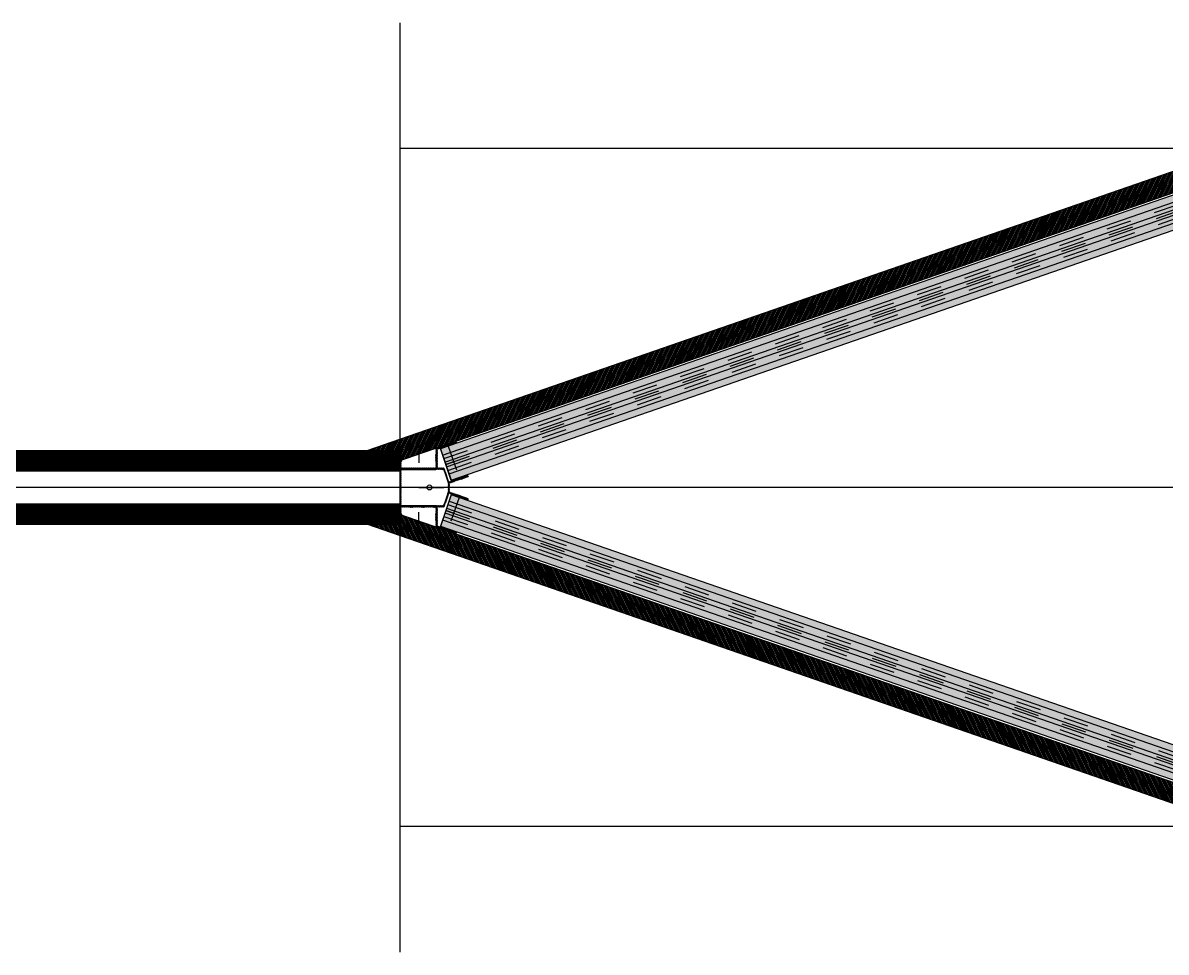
# Model space of a CAD drawing. Header units: millimetres. Extents: x 30 to 130, y 75 to 167.
# Drawn here: x 39.016 to 43.576, y 124.454 to 128.161 of the extents above; entities that cross this region are included whole.
import ezdxf
from ezdxf.enums import TextEntityAlignment as Align

# ---------------------------------------------------------------- set-up
doc = ezdxf.new("R2010")
doc.units = ezdxf.units.MM
doc.header["$LTSCALE"] = 0.05
for name, pattern in [('00 Ground$0$DASHDOT', [25.4, 12.7, -6.35, 0, -6.35]), ('00 Ground$0$DASHDOT2', [12.7, 6.35, -3.175, 0, -3.175]), ('00 Ground$0$HIDDEN', [9.525, 6.35, -3.175])]:
    doc.linetypes.add(name, pattern=pattern)
doc.layers.add('00 Ground$0$A-Panel Interior', color=6, linetype='Continuous', lineweight=0)
doc.layers.add('00 Ground$0$A-Proyecciones', color=252, linetype='Continuous', lineweight=0)
for name, color, linetype in [('00 Ground$0$A-Paneles', 7, 'Continuous'), ('00 Ground$0$E-PERFIL-ALZADO-EJES-GL1', 6, '00 Ground$0$DASHDOT'), ('00 Ground$0$E-PERFIL-ALZADO-GL1', 4, 'Continuous'), ('00 Ground$0$E-PERFIL-ALZADO-TEXTOS-GL1', 6, 'Continuous'), ('00 Ground$0$E-PERFIL-PLANTA-HXL2-EJES', 6, '00 Ground$0$DASHDOT'), ('00 Ground$0$E-PERFIL-PLANTA-HXL6', 2, 'Continuous'), ('00 Ground$0$E-PERFIL-PLANTA-HXL6-TEXTURAS', 6, 'Continuous'), ('00 Ground$0$EJES', 6, 'Continuous')]:
    doc.layers.add(name, color=color, linetype=linetype)
doc.styles.add('00 Ground$0$A10', font='arial.ttf', dxfattribs={"height": 0.1})
pattern_1 = [(45, (-13597.1444, 7821.7855), (-2.24506403, 2.24506403), [])]

# ---------------------------------------------------------------- blocks, each defined once
blk = doc.blocks.new('*U69')
h = blk.add_hatch()
h.set_pattern_fill('ANSI31', color=250)
h.set_pattern_definition(pattern_1)
h.paths.add_polyline_path([(0, 0), (4212.7, 0), (4212.7, 80), (0, 80)])
at = {"layer": '00 Ground$0$A-Paneles', "color": 4}
blk.add_lwpolyline([(0, 0), (4212.7, 0), (4212.7, 80), (0, 80)], close=True, dxfattribs=at)
blk = doc.blocks.new('*U70')
h = blk.add_hatch()
h.set_pattern_fill('ANSI31', color=250)
h.set_pattern_definition(pattern_1)
h.paths.add_polyline_path([(0, 0), (7420, 0), (7420, 80), (0, 80)])
at = {"layer": '00 Ground$0$A-Paneles', "color": 4}
blk.add_lwpolyline([(0, 0), (7420, 0), (7420, 80), (0, 80)], close=True, dxfattribs=at)
blk = doc.blocks.new('*U112')
h = blk.add_hatch()
h.set_pattern_fill('ANSI31', color=250)
h.set_pattern_definition(pattern_1)
h.paths.add_polyline_path([(0, 0), (7420, 0), (7420, 80), (0, 80)])
at = {"layer": '00 Ground$0$A-Paneles', "color": 4}
blk.add_lwpolyline([(0, 0), (7420, 0), (7420, 80), (0, 80)], close=True, dxfattribs=at)
blk = doc.blocks.new('*U114')
h = blk.add_hatch()
h.set_pattern_fill('ANSI31', color=250)
h.set_pattern_definition(pattern_1)
h.paths.add_polyline_path([(0, 0), (4212.7, 0), (4212.7, 80), (0, 80)])
at = {"layer": '00 Ground$0$A-Paneles', "color": 4}
blk.add_lwpolyline([(0, 0), (4212.7, 0), (4212.7, 80), (0, 80)], close=True, dxfattribs=at)
blk = doc.blocks.new('*U61')
at = {"true_color": 0xffffff}
h = blk.add_hatch(color=7, dxfattribs=at)
h.dxf.hatch_style = 1
h.paths.add_polyline_path([(3.8446, 0.066), (3.8446, -0.066), (0, -0.066), (0, 0.066)])
at = {"layer": '00 Ground$0$E-PERFIL-ALZADO-EJES-GL1', "color": 251, "linetype": '00 Ground$0$HIDDEN', "ltscale": 0.05}
for p, q in [((0.033, -0.066), (0.033, 0.066)), ((3.8116, -0.066), (3.8116, 0.066)), ((0, 0.025), (3.8446, 0.025)), ((0, -0.025), (3.8446, -0.025))]:
    blk.add_line(p, q, dxfattribs=at)
at = {"layer": '00 Ground$0$E-PERFIL-ALZADO-EJES-GL1', "color": 251, "linetype": '00 Ground$0$DASHDOT2', "ltscale": 0.05}
blk.add_line((0, 0), (3.8446, 0), dxfattribs=at)
at = {"layer": '00 Ground$0$E-PERFIL-ALZADO-GL1', "color": 6, "ltscale": 0.05}
for p, q in [((0, 0.04), (3.8446, 0.04)), ((0, 0.01), (3.8446, 0.01)), ((0, -0.01), (3.8446, -0.01)), ((0, -0.04), (3.8446, -0.04))]:
    blk.add_line(p, q, dxfattribs=at)
at = {"layer": '00 Ground$0$E-PERFIL-ALZADO-GL1', "ltscale": 0.05}
blk.add_lwpolyline([(3.8446, 0.066), (3.8446, -0.066), (0, -0.066), (0, 0.066)], close=True, dxfattribs=at)
at = {"layer": '00 Ground$0$E-PERFIL-ALZADO-TEXTOS-GL1', "style": '00 Ground$0$A10'}
blk.add_attdef('TIPO_BARRA', text='', height=0.1, dxfattribs=at).set_placement((1.9223, 0.1564), align=Align.MIDDLE_CENTER)
blk = doc.blocks.new('00 Ground$0$HXL61')
at = {"layer": '00 Ground$0$E-PERFIL-PLANTA-HXL6-TEXTURAS'}
h = blk.add_hatch(dxfattribs=at)
h.set_pattern_fill('ANSI31', color=256, scale=0.00061, angle=90)
h.set_pattern_definition([(135, (17.1384045, -41.9100713), (-0.00136948906, -0.00136948906), [])])
edge = h.paths.add_edge_path(flags=16)
edge.add_line((-0.0603, 0.071), (0.0603, 0.071))
edge.add_line((0.0603, 0.071), (0.0613, 0.07))
edge.add_line((0.0613, 0.07), (0.0703, 0.07))
edge.add_arc((0.0703, 0.069), 0.001, 0, 90, ccw=False)
edge.add_line((0.0713, 0.069), (0.0713, -0.0978))
edge.add_arc((0.0703, -0.0978), 0.001, -71.5651, 0, ccw=False)
edge.add_line((0.0706, -0.0987), (0.0158, -0.117))
edge.add_arc((0.0155, -0.116), 0.001, -90, -71.5651, ccw=False)
edge.add_line((0.0155, -0.117), (-0.0155, -0.117))
edge.add_arc((-0.0155, -0.116), 0.001, -108.4349, -90, ccw=False)
edge.add_line((-0.0158, -0.117), (-0.0706, -0.0987))
edge.add_arc((-0.0703, -0.0978), 0.001, 180, 251.5651, ccw=False)
edge.add_line((-0.0713, -0.0978), (-0.0713, 0.069))
edge.add_arc((-0.0703, 0.069), 0.001, 90, 180, ccw=False)
edge.add_line((-0.0703, 0.07), (-0.0613, 0.07))
edge.add_line((-0.0613, 0.07), (-0.0603, 0.071))
edge = h.paths.add_edge_path()
edge.add_line((0.1033, -0.068), (0.0793, -0.068))
edge.add_arc((0.0793, -0.067), 0.001, -180, -90, ccw=False)
edge.add_line((0.0783, -0.067), (0.0783, 0.069))
edge.add_arc((0.0793, 0.069), 0.001, 90, 180, ccw=False)
edge.add_line((0.0793, 0.07), (0.1033, 0.07))
edge.add_line((0.1033, 0.07), (0.1053, 0.068))
edge.add_line((0.1053, 0.068), (0.1313, 0.068))
edge.add_line((0.1313, 0.068), (0.1333, 0.07))
edge.add_line((0.1333, 0.07), (0.1573, 0.07))
edge.add_arc((0.1573, 0.071), 0.001, 270, 360)
edge.add_line((0.1583, 0.071), (0.1583, 0.075))
edge.add_arc((0.1573, 0.075), 0.001, 0, 90)
edge.add_line((0.1573, 0.076), (-0.1573, 0.076))
edge.add_arc((-0.1573, 0.075), 0.001, 90, 180)
edge.add_line((-0.1583, 0.075), (-0.1583, 0.071))
edge.add_arc((-0.1573, 0.071), 0.001, 180, 270)
edge.add_line((-0.1573, 0.07), (-0.1333, 0.07))
edge.add_line((-0.1333, 0.07), (-0.1313, 0.068))
edge.add_line((-0.1313, 0.068), (-0.1053, 0.068))
edge.add_line((-0.1053, 0.068), (-0.1033, 0.07))
edge.add_line((-0.1033, 0.07), (-0.0793, 0.07))
edge.add_arc((-0.0793, 0.069), 0.001, 0, 90, ccw=False)
edge.add_line((-0.0783, 0.069), (-0.0783, -0.067))
edge.add_arc((-0.0793, -0.067), 0.001, -90, 0, ccw=False)
edge.add_line((-0.0793, -0.068), (-0.1033, -0.068))
edge.add_line((-0.1033, -0.068), (-0.1053, -0.066))
edge.add_line((-0.1053, -0.066), (-0.1313, -0.066))
edge.add_line((-0.1313, -0.066), (-0.1333, -0.068))
edge.add_line((-0.1333, -0.068), (-0.157, -0.068))
edge.add_line((-0.157, -0.068), (-0.1848, -0.1483))
edge.add_arc((-0.1839, -0.1486), 0.001, 160.9002, 250.9002)
edge.add_line((-0.1842, -0.1495), (-0.1804, -0.1509))
edge.add_arc((-0.1801, -0.1499), 0.001, 250.9002, 340.9002)
edge.add_line((-0.1792, -0.1502), (-0.1713, -0.1276))
edge.add_line((-0.1713, -0.1276), (-0.1688, -0.1263))
edge.add_line((-0.1688, -0.1263), (-0.1603, -0.1018))
edge.add_line((-0.1603, -0.1018), (-0.1615, -0.0992))
edge.add_line((-0.1615, -0.0992), (-0.1528, -0.074))
edge.add_line((-0.1528, -0.074), (-0.0793, -0.074))
edge.add_arc((-0.0793, -0.075), 0.001, 0, 90, ccw=False)
edge.add_line((-0.0783, -0.075), (-0.0783, -0.1007))
edge.add_arc((-0.0773, -0.1007), 0.001, 180, 251.5651)
edge.add_line((-0.0776, -0.1017), (-0.0236, -0.1197))
edge.add_arc((-0.0239, -0.1206), 0.001, -19.0998, 71.5651, ccw=False)
edge.add_line((-0.023, -0.1209), (-0.0311, -0.1444))
edge.add_line((-0.0311, -0.1444), (-0.0336, -0.1456))
edge.add_line((-0.0336, -0.1456), (-0.0421, -0.1702))
edge.add_line((-0.0421, -0.1702), (-0.0409, -0.1727))
edge.add_line((-0.0409, -0.1727), (-0.0488, -0.1954))
edge.add_arc((-0.0478, -0.1957), 0.001, 160.9002, 250.9002)
edge.add_line((-0.0481, -0.1967), (-0.0444, -0.198))
edge.add_arc((-0.044, -0.197), 0.001, 250.9002, 340.9002)
edge.add_line((-0.0431, -0.1974), (-0.0172, -0.1227))
edge.add_arc((-0.0163, -0.123), 0.001, 90, 160.9002, ccw=False)
edge.add_line((-0.0163, -0.122), (0.0163, -0.122))
edge.add_arc((0.0163, -0.123), 0.001, 19.0998, 90, ccw=False)
edge.add_line((0.0172, -0.1227), (0.0431, -0.1974))
edge.add_arc((0.044, -0.197), 0.001, 199.0998, 289.0998)
edge.add_line((0.0444, -0.198), (0.0481, -0.1967))
edge.add_arc((0.0478, -0.1957), 0.001, -70.9002, 19.0998)
edge.add_line((0.0488, -0.1954), (0.0409, -0.1727))
edge.add_line((0.0409, -0.1727), (0.0421, -0.1702))
edge.add_line((0.0421, -0.1702), (0.0336, -0.1456))
edge.add_line((0.0336, -0.1456), (0.0311, -0.1444))
edge.add_line((0.0311, -0.1444), (0.023, -0.1209))
edge.add_arc((0.0239, -0.1206), 0.001, 108.4349, 199.0998, ccw=False)
edge.add_line((0.0236, -0.1197), (0.0776, -0.1017))
edge.add_arc((0.0773, -0.1007), 0.001, -71.5651, 0)
edge.add_line((0.0783, -0.1007), (0.0783, -0.075))
edge.add_arc((0.0793, -0.075), 0.001, 90, 180, ccw=False)
edge.add_line((0.0793, -0.074), (0.1528, -0.074))
edge.add_line((0.1528, -0.074), (0.1615, -0.0992))
edge.add_line((0.1615, -0.0992), (0.1603, -0.1018))
edge.add_line((0.1603, -0.1018), (0.1688, -0.1263))
edge.add_line((0.1688, -0.1263), (0.1713, -0.1276))
edge.add_line((0.1713, -0.1276), (0.1792, -0.1502))
edge.add_arc((0.1801, -0.1499), 0.001, 199.0998, 289.0998)
edge.add_line((0.1804, -0.1509), (0.1842, -0.1495))
edge.add_arc((0.1839, -0.1486), 0.001, -70.9002, 19.0998)
edge.add_line((0.1848, -0.1483), (0.157, -0.068))
edge.add_line((0.157, -0.068), (0.1333, -0.068))
edge.add_line((0.1333, -0.068), (0.1313, -0.066))
edge.add_line((0.1313, -0.066), (0.1053, -0.066))
edge.add_line((0.1053, -0.066), (0.1033, -0.068))
at = {"layer": '00 Ground$0$E-PERFIL-PLANTA-HXL2-EJES', "ltscale": 0.05}
for p, q in [((0, 0), (0, 0.098)), ((0, -0.2166), (0, 0.0978)), ((-0.1985, 0), (0, 0)), ((0, 0), (0, -0.1985)), ((0.1985, 0), (0, 0))]:
    blk.add_line(p, q, dxfattribs=at)
at = {"layer": '00 Ground$0$EJES', "color": 240, "true_color": 0xed1f24}
blk.add_circle((0, -0.0427), 0.01, dxfattribs=at)
at = {"layer": 'Defpoints'}
for p, q in [((-0.0717, 0.068), (-0.0717, -0.068)), ((0.0717, 0.068), (0.0717, -0.068)), ((-0.0282, -0.1287), (-0.1553, -0.0863)), ((0.0282, -0.1287), (0.1553, -0.0863)), ((-0.1035, -0.1428), (-0.0917, -0.1075)), ((0.1035, -0.1428), (0.0917, -0.1075))]:
    blk.add_line(p, q, dxfattribs=at)
blk = doc.blocks.new('00 Ground$0$Pata Arco')
at = {"layer": 'Defpoints'}
for p, q in [((-4.0978, 1.8535), (-4.0978, -1.8535)), ((2.7291, 1.3527), (-4.0978, 1.3527)), ((0, 0), (-13.3283, 0)), ((2.7291, -1.3527), (-4.0978, -1.3527))]:
    blk.add_line(p, q, dxfattribs=at)
at = {"xscale": -1}
for p, rotation in [((-3.9143, 0.0917), 199.0945065458419), ((-3.9143, -0.0917), 160.9054899261241)]:
    blk.add_blockref('*U61', p, dxfattribs=dict(at, rotation=rotation))
at = {"layer": '00 Ground$0$E-PERFIL-PLANTA-HXL6', "rotation": 90}
blk.add_blockref('00 Ground$0$HXL61', (-4.0218, 0), dxfattribs=at)
blk = doc.blocks.new('*U252')
at = {"layer": '00 Ground$0$A-Proyecciones'}
blk.add_blockref('00 Ground$0$Pata Arco', (-35.9822, 0), dxfattribs=at)
blk = doc.blocks.new('*U251')
at = {"layer": '00 Ground$0$A-Proyecciones', "color": 0, "linetype": 'ByBlock', "lineweight": -2}
blk.add_blockref('*U252', (0, 36.5), dxfattribs=at)

msp = doc.modelspace()

# ---------------------------------------------------------------- block references
at = {"layer": '00 Ground$0$A-Panel Interior', "yscale": 0.001, "zscale": 0.001}
for name, p, xscale, rotation in [('*U69', (40.4135, 126.3779), 0.001, 19.11499760899056), ('*U114', (40.4135, 126.2371), -0.001, 160.8850023910094)]:
    msp.add_blockref(name, p, dxfattribs=dict(at, xscale=xscale, rotation=rotation))
at = {"layer": '00 Ground$0$A-Panel Interior', "xscale": 0.001, "yscale": 0.001, "zscale": 0.001}
for name, p in [('*U70', (33.0994, 126.3735)), ('*U112', (33.0994, 126.1615))]:
    msp.add_blockref(name, p, dxfattribs=at)
at = {"layer": '00 Ground$0$A-Proyecciones'}
msp.add_blockref('*U251', (80.5994, 89.8075), dxfattribs=at)

doc.saveas('drawing.dxf')
